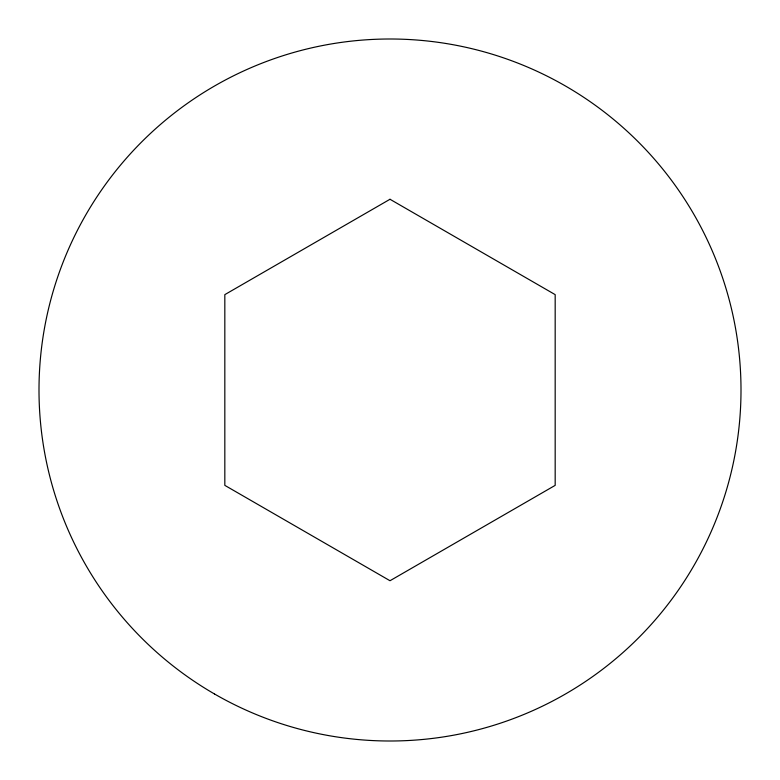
<?xml version="1.0" encoding="UTF-8"?>
<svg xmlns="http://www.w3.org/2000/svg" width="780" height="780" viewBox="0 0 780 780"><rect width="100%" height="100%" fill="white"/><g stroke="black" fill="none" stroke-linecap="round" stroke-linejoin="round"><path stroke-width="1.17" d="M390 199.27L224.825 294.635L224.825 485.365L390 580.73L555.175 485.365L555.175 294.635L390 199.27M214.5 693.976A351 351 0 0 0 741 390A351 351 0 0 0 214.5 86.024A351 351 0 0 0 214.5 693.976"/></g></svg>
